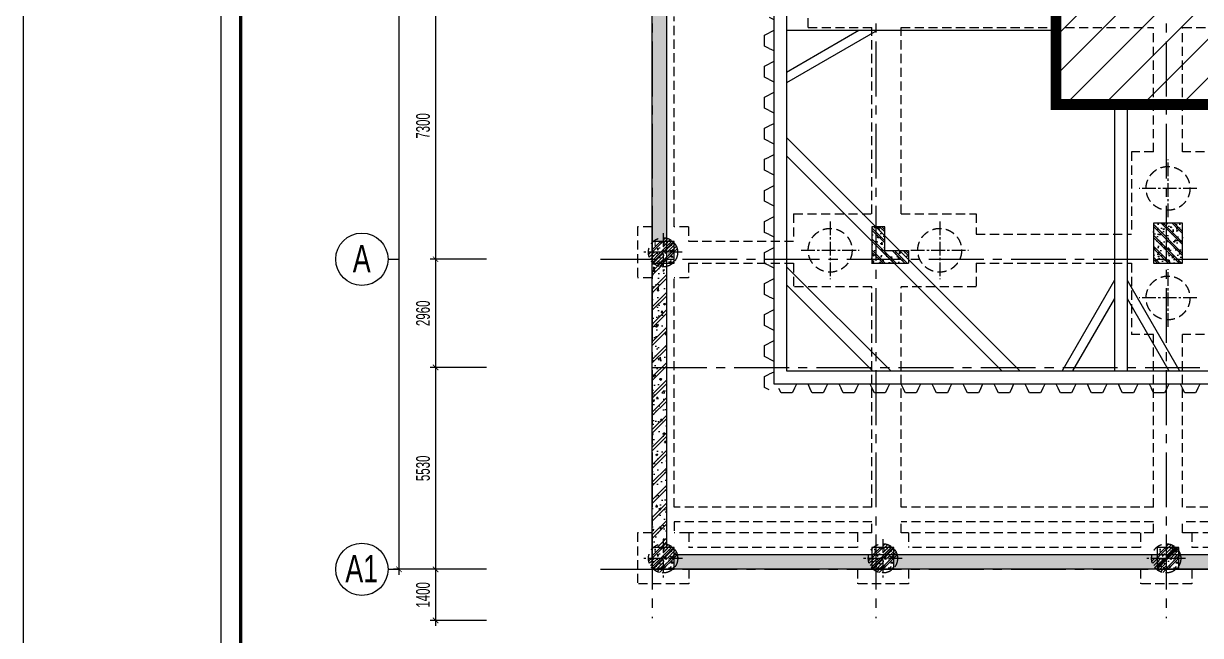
# Model space of a CAD drawing. Extents: x 71 to 3057337, y -14 to 345257.
# Drawn here: x 2905957 to 2938192, y 272605 to 289360 of the extents above; entities that cross this region are included whole.
import ezdxf

# ---------------------------------------------------------------- set-up
doc = ezdxf.new("R2010")
doc.units = 0
doc.header["$LTSCALE"] = 1000
doc.header["$MEASUREMENT"] = 0
doc.header["$PDMODE"] = 3
doc.linetypes.add('CENTER2', pattern=[1.125, 0.75, -0.125, 0.125, -0.125])
doc.linetypes.add('HIDDEN', pattern=[0.375, 0.25, -0.125])
doc.layers.get('0').update_dxf_attribs({"linetype": 'CONTINUOUS'})
doc.layers.get('Defpoints').update_dxf_attribs({"linetype": 'CONTINUOUS'})
for name, color, linetype in [('03BORDER', 3, 'CONTINUOUS'), ('12CHI', 1, 'CONTINUOUS'), ('CDC-KHUNGTEN', 7, 'CONTINUOUS'), ('CDC.01.AXIS', 160, 'CENTER2'), ('CDC.02.DIM', 1, 'CONTINUOUS'), ('CDC.04.HIDDEN', 8, 'HIDDEN'), ('CDC.05.STEEL', 4, 'CONTINUOUS'), ('CDC.06.TEXT', 2, 'CONTINUOUS'), ('CDC.09.COLUMN', 4, 'CONTINUOUS'), ('CDC.10.HATCH', 9, 'CONTINUOUS'), ('CDC.14.STEELNUM', 2, 'CONTINUOUS'), ('CDC.16.BIGTEXT', 6, 'CONTINUOUS')]:
    doc.layers.add(name, color=color, linetype=linetype)
doc.styles.add('ARIAL', font='arial.ttf', dxfattribs={"width": 0.6})
doc.dimstyles.new('D150', dxfattribs={"dimscale": 150, "dimtxt": 2.5, "dimasz": 1, "dimexe": 1, "dimexo": 0, "dimgap": 1, "dimtad": 1, "dimdec": 0, "dimdsep": 46, "dimtxsty": 'ARIAL', "dimblk": 'ARCHTICK', "dimcen": 1, "dimdle": 1, "dimclrd": 1, "dimclre": 1, "dimclrt": 2, "dimadec": 0, "dimazin": 0, "dimtfac": 0.00072, "dimtdec": 0, "dimtix": 1, "dimtmove": 2, "dimatfit": 3, "dimldrblk": 'ARCHTICK', "dimfxl": 1, "dimtolj": 1, "dimlwd": -1, "dimlwe": -1, "dimarcsym": 0})

# ---------------------------------------------------------------- blocks, each defined once
blk = doc.blocks.new('_ARCHTICK')
at = {"color": 0, "linetype": 'ByBlock', "const_width": 0.15}
blk.add_lwpolyline([(-0.5, -0.5), (0.5, 0.5)], dxfattribs=at)
blk = doc.blocks.new('*D287')
at = {"layer": 'CDC.02.DIM', "color": 1, "transparency": 16777216}
for p, q in [((2918635, 290206), (2917092, 290206)), ((2917242, 290356), (2917242, 282756)), ((2918635, 282906), (2917092, 282906))]:
    blk.add_line(p, q, dxfattribs=at)
at = {"layer": 'Defpoints', "color": 0, "transparency": 16777216}
for p in [(2918635, 290206), (2917242, 282906), (2918635, 282906)]:
    blk.add_point(p, dxfattribs=at)
at = {"layer": 'CDC.02.DIM', "color": 1, "transparency": 16777216, "xscale": 150, "yscale": 150, "zscale": 150}
for p, rotation in [((2917242, 290206), 90), ((2917242, 282906), 270)]:
    blk.add_blockref('_ARCHTICK', p, dxfattribs=dict(at, rotation=rotation))
at = {"layer": 'CDC.02.DIM', "color": 2, "transparency": 16777216, "insert": (2916900, 286556), "char_height": 375, "attachment_point": 5, "rotation": 90, "style": 'ARIAL'}
blk.add_mtext('\\A1;7300', dxfattribs=at)
blk = doc.blocks.new('*D288')
at = {"layer": 'CDC.02.DIM', "color": 1, "transparency": 16777216}
for p, q in [((2916242, 274266), (2916242, 329857)), ((2918635, 329707), (2916092, 329707)), ((2918635, 274416), (2916092, 274416))]:
    blk.add_line(p, q, dxfattribs=at)
at = {"layer": 'Defpoints', "color": 0, "transparency": 16777216}
for p in [(2916242, 329707), (2918635, 329707), (2918635, 274416)]:
    blk.add_point(p, dxfattribs=at)
at = {"layer": 'CDC.02.DIM', "color": 1, "transparency": 16777216, "xscale": 150, "yscale": 150, "zscale": 150}
for p, rotation in [((2916242, 329707), 90), ((2916242, 274416), 270)]:
    blk.add_blockref('_ARCHTICK', p, dxfattribs=dict(at, rotation=rotation))
at = {"layer": 'CDC.02.DIM', "color": 2, "transparency": 16777216, "insert": (2915900, 302061), "char_height": 375, "attachment_point": 5, "rotation": 90, "style": 'ARIAL'}
blk.add_mtext('\\A1;55290', dxfattribs=at)
blk = doc.blocks.new('*D322')
at = {"layer": 'CDC.02.DIM', "color": 1, "transparency": 16777216}
for p, q in [((2917242, 283056), (2917242, 279796)), ((2918635, 282906), (2917092, 282906)), ((2918635, 279946), (2917092, 279946))]:
    blk.add_line(p, q, dxfattribs=at)
at = {"layer": 'Defpoints', "color": 0, "transparency": 16777216}
for p in [(2918635, 282906), (2917242, 279946), (2918635, 279946)]:
    blk.add_point(p, dxfattribs=at)
at = {"layer": 'CDC.02.DIM', "color": 1, "transparency": 16777216, "xscale": 150, "yscale": 150, "zscale": 150}
for p, rotation in [((2917242, 282906), 90), ((2917242, 279946), 270)]:
    blk.add_blockref('_ARCHTICK', p, dxfattribs=dict(at, rotation=rotation))
at = {"layer": 'CDC.02.DIM', "color": 2, "transparency": 16777216, "insert": (2916900, 281426), "char_height": 375, "attachment_point": 5, "rotation": 90, "style": 'ARIAL'}
blk.add_mtext('\\A1;2960', dxfattribs=at)
blk = doc.blocks.new('*D323')
at = {"layer": 'CDC.02.DIM', "color": 1, "transparency": 16777216}
for p, q in [((2918635, 279946), (2917092, 279946)), ((2917242, 280096), (2917242, 274266)), ((2918635, 274416), (2917092, 274416))]:
    blk.add_line(p, q, dxfattribs=at)
at = {"layer": 'Defpoints', "color": 0, "transparency": 16777216}
for p in [(2918635, 279946), (2917242, 274416), (2918635, 274416)]:
    blk.add_point(p, dxfattribs=at)
at = {"layer": 'CDC.02.DIM', "color": 1, "transparency": 16777216, "xscale": 150, "yscale": 150, "zscale": 150}
for p, rotation in [((2917242, 279946), 90), ((2917242, 274416), 270)]:
    blk.add_blockref('_ARCHTICK', p, dxfattribs=dict(at, rotation=rotation))
at = {"layer": 'CDC.02.DIM', "color": 2, "transparency": 16777216, "insert": (2916900, 277181), "char_height": 375, "attachment_point": 5, "rotation": 90, "style": 'ARIAL'}
blk.add_mtext('\\A1;5530', dxfattribs=at)
blk = doc.blocks.new('7.95M')
at = {"layer": 'CDC.10.HATCH'}
h = blk.add_hatch(dxfattribs=at)
h.set_pattern_fill('CHAU-01', color=256, scale=80, style=0, pattern_type=2)
h.set_pattern_definition([(50, (-322187.27, -95344.57), (573.80815, -50.20171), [60, -660]), (355, (-322187.3, -95344.6), (-111.00107, 601.7537), [48, -528]), (100.4514, (-322139.46, -95348.76), (462.8075, 551.55163), [50.99215, -560.91369]), (46.1842, (-322187.3, -95184.6), (853.79284, -132.4152), [90, -990]), (96.6356, (-322116.1, -95195.6), (747.73016, 779.2943), [76.48823, -841.3704]), (351.1842, (-322187.3, -95184.6), (747.72956, 779.2949), [72, -792]), (21, (-322107.27, -95224.57), (477.52564, -322.09511), [60, -660]), (326, (-322107.3, -95224.6), (194.65227, 580.12004), [48, -528]), (71.4514, (-322067.5, -95251.4), (672.1781, 258.0244), [50.99215, -560.91369]), (37.5, (-322187.27, -95344.57), (9.727884, 266.315083), [0, -521.6, 0, -536, 0, -530]), (7.5, (-322187.27, -95344.57), (210.45563, 315.52937), [0, -305.6, 0, -509.6, 0, -202]), (327.5, (-322365.67, -95344.57), (427.05795, -18.043897), [0, -200, 0, -624, 0, -828]), (317.5, (-322445.67, -95344.57), (466.548935, 80.083986), [0, -260, 0, -414.4, 0, -588]), (45, (-322187.27, -95344.57), (-240.416306, 240.416306), []), (45, (-322187.27, -95246.57), (-240.416306, 240.416306), [])])
h.paths.add_polyline_path([(1412762, -68421), (1412362, -68421), (1412362, -72738), (1412762, -72738)])
h.paths.add_polyline_path([(1412762, -73338), (1412362, -73338), (1412362, -79897), (1412762, -79897)])
h.paths.add_polyline_path([(1412762, -80497), (1412362, -80497), (1412362, -87148), (1412762, -87148)])
h.paths.add_polyline_path([(1412762, -87748), (1412362, -87748), (1412362, -95748), (1412762, -95748)])
h.paths.add_polyline_path([(1412762, -96348), (1412362, -96348), (1412362, -103213), (1412762, -103213)])
h.paths.add_polyline_path([(1412762, -103813), (1412362, -103813), (1412362, -110158), (1412762, -110158)])
h = blk.add_hatch(dxfattribs=at)
h.set_pattern_fill('CHAU-01', color=256, scale=50, style=0, pattern_type=2)
h.set_pattern_definition([(310, (-322187.27, -183495.4), (358.63009, 31.376067), [37.5, -412.5]), (5, (-322187.27, -183495.4), (-69.37567, -376.09607), [30, -330]), (259.5486, (-322157.4, -183492.77), (289.25469, -344.71977), [31.870095, -350.571056]), (313.8158, (-322187.27, -183595.4), (533.62052, 82.75951), [56.25, -618.75]), (263.3644, (-322142.8, -183588.5), (467.33135, -487.05894), [47.80514, -525.8565]), (8.8158, (-322187.3, -183595.4), (467.33097, -487.0593), [45, -495]), (339, (-322137.27, -183570.4), (298.453526, 201.309445), [37.5, -412.5]), (34, (-322137.27, -183570.4), (121.657666, -362.57502), [30, -330]), (288.5486, (-322112.4, -183553.6), (420.111314, -161.26525), [31.870095, -350.571056]), (322.5, (-322187.27, -183495.39), (6.079928, -166.446927), [0, -326, 0, -335, 0, -331.25]), (352.5, (-322187.27, -183495.39), (131.534769, -197.205856), [0, -191, 0, -318.5, 0, -126.25]), (32.5, (-322298.77, -183495.39), (266.911218, 11.277436), [0, -125, 0, -390, 0, -517.5]), (42.5, (-322348.77, -183495.39), (291.593085, -50.05249), [0, -162.5, 0, -259, 0, -367.5]), (315, (-322187.27, -183495.39), (-150.26019, -150.26019), []), (315, (-322187.27, -183556.64), (-150.26019, -150.26019), [])])
h.paths.add_polyline_path([(1418492, -110648), (1418382, -110648), (1418382, -109757), (1418492, -109757)])
h.paths.add_polyline_path([(1419382, -110648), (1418492, -110648), (1418492, -109757), (1418732, -109757), (1418732, -110407), (1419382, -110407)])
h.paths.add_polyline_path([(1419382, -110757), (1418492, -110757), (1418492, -110648), (1419382, -110648)])
h.paths.add_polyline_path([(1418492, -110757), (1418382, -110757), (1418382, -110648), (1418492, -110648)])
h = blk.add_hatch(dxfattribs=at)
h.set_pattern_fill('CHAU-01', color=256, scale=50, style=0, pattern_type=2)
h.set_pattern_definition([(310, (-322487.27, -183495.4), (358.63009, 31.376067), [37.5, -412.5]), (5, (-322487.27, -183495.4), (-69.37567, -376.09607), [30, -330]), (259.5486, (-322457.4, -183492.77), (289.25469, -344.71977), [31.870095, -350.571056]), (313.8158, (-322487.27, -183595.4), (533.62052, 82.75951), [56.25, -618.75]), (263.3644, (-322442.8, -183588.5), (467.33135, -487.05894), [47.80514, -525.8565]), (8.8158, (-322487.3, -183595.4), (467.33097, -487.0593), [45, -495]), (339, (-322437.27, -183570.4), (298.453526, 201.309445), [37.5, -412.5]), (34, (-322437.27, -183570.4), (121.657666, -362.57502), [30, -330]), (288.5486, (-322412.4, -183553.6), (420.111314, -161.26525), [31.870095, -350.571056]), (322.5, (-322487.27, -183495.39), (6.079928, -166.446927), [0, -326, 0, -335, 0, -331.25]), (352.5, (-322487.27, -183495.39), (131.534769, -197.205856), [0, -191, 0, -318.5, 0, -126.25]), (32.5, (-322598.77, -183495.39), (266.911218, 11.277436), [0, -125, 0, -390, 0, -517.5]), (42.5, (-322648.77, -183495.39), (291.593085, -50.05249), [0, -162.5, 0, -259, 0, -367.5]), (315, (-322487.27, -183495.39), (-150.26019, -150.26019), []), (315, (-322487.27, -183556.64), (-150.26019, -150.26019), [])])
h.paths.add_polyline_path([(1426442, -110757), (1426092, -110757), (1426092, -110648), (1426442, -110648)])
h.paths.add_polyline_path([(1426442, -110648), (1426092, -110648), (1426092, -109657), (1426442, -109657)])
h.paths.add_polyline_path([(1426892, -110648), (1426442, -110648), (1426442, -109657), (1426892, -109657)])
h.paths.add_polyline_path([(1426892, -110757), (1426442, -110757), (1426442, -110648), (1426892, -110648)])
h = blk.add_hatch(dxfattribs=at)
h.set_pattern_fill('ANSI31', color=256, scale=500, style=0)
h.set_pattern_definition([(45, (-364002.765, -29073.394), (-44.1941738, 44.1941738), [])])
h.paths.add_polyline_path([(1412661, -110058), (1412661, -110458), (1413061, -110458, 0.414214)])
h.paths.add_polyline_path([(1412661, -110458), (1412261, -110458, 0.414214), (1412661, -110858)])
h = blk.add_hatch(dxfattribs=at)
h.set_pattern_fill('CHAU-01', color=256, scale=50, angle=270, style=0, pattern_type=2)
h.set_pattern_definition([(220, (3161717.54, -417479.05), (31.376067, -358.63009), [37.5, -412.5]), (275, (3161717.54, -417479.05), (-376.09607, 69.37567), [30, -330]), (169.5486, (3161720.15, -417508.93), (-344.71977, -289.25469), [31.870095, -350.571056]), (223.8158, (3161617.54, -417479.05), (82.75951, -533.62052), [56.25, -618.75]), (173.3644, (3161624.44, -417523.5), (-487.05894, -467.33135), [47.80514, -525.8565]), (278.8158, (3161617.54, -417479.05), (-487.0593, -467.33097), [45, -495]), (249, (3161642.54, -417529.05), (201.309445, -298.453526), [37.5, -412.5]), (304, (3161642.54, -417529.05), (-362.57502, -121.657666), [30, -330]), (198.5486, (3161659.3, -417553.9), (-161.26525, -420.111314), [31.870095, -350.571056]), (232.5, (3161717.54, -417479.05), (-166.446927, -6.079928), [0, -326, 0, -335, 0, -331.25]), (262.5, (3161717.54, -417479.05), (-197.205856, -131.534769), [0, -191, 0, -318.5, 0, -126.25]), (302.5, (3161717.54, -417367.55), (11.277436, -266.911218), [0, -125, 0, -390, 0, -517.5]), (312.5, (3161717.54, -417317.55), (-50.05249, -291.593085), [0, -162.5, 0, -259, 0, -367.5]), (225, (3161717.54, -417479.05), (-150.26019, 150.26019), []), (225, (3161656.29, -417479.05), (-150.26019, 150.26019), [])])
h.paths.add_polyline_path([(1412361, -110758), (1412961, -110758), (1412961, -110158), (1412361, -110158)])
h = blk.add_hatch(dxfattribs=at)
h.set_pattern_fill('CHAU-01', color=256, scale=80, style=0, pattern_type=2)
h.set_pattern_definition([(50, (-322187.27, 0), (573.80815, -50.20171), [60, -660]), (355, (-322187.3, 0), (-111.00107, 601.7537), [48, -528]), (100.4514, (-322139.46, -4.2), (462.8075, 551.55163), [50.99215, -560.91369]), (46.1842, (-322187.3, 160), (853.79284, -132.4152), [90, -990]), (96.6356, (-322116.1, 149), (747.73016, 779.2943), [76.48823, -841.3704]), (351.1842, (-322187.3, 160), (747.72956, 779.2949), [72, -792]), (21, (-322107.27, 120), (477.52564, -322.09511), [60, -660]), (326, (-322107.3, 120), (194.65227, 580.12004), [48, -528]), (71.4514, (-322067.5, 93.16), (672.1781, 258.0244), [50.99215, -560.91369]), (37.5, (-322187.27, 0), (9.727884, 266.315083), [0, -521.6, 0, -536, 0, -530]), (7.5, (-322187.27, 0), (210.45563, 315.52937), [0, -305.6, 0, -509.6, 0, -202]), (327.5, (-322365.67, 0), (427.05795, -18.043897), [0, -200, 0, -624, 0, -828]), (317.5, (-322445.67, 0), (466.548935, 80.083986), [0, -260, 0, -414.4, 0, -588]), (45, (-322187.27, 0), (-240.416306, 240.416306), []), (45, (-322187.27, 98), (-240.416306, 240.416306), [])])
h.paths.add_polyline_path([(1412762, -110758), (1412362, -110758), (1412362, -116098), (1412762, -116098)])
h.paths.add_polyline_path([(1412762, -116098), (1412362, -116098), (1412362, -118537), (1412762, -118537)])
h = blk.add_hatch(dxfattribs=at)
h.set_pattern_fill('ANSI31', color=256, scale=500, style=0)
h.set_pattern_definition([(45, (-364001.175, -37452.72), (-44.1941738, 44.1941738), [])])
h.paths.add_polyline_path([(1412663, -118437), (1412663, -118837), (1413063, -118837, 0.414214)])
h.paths.add_polyline_path([(1412663, -118837), (1412263, -118837, 0.414214), (1412663, -119237)])
h = blk.add_hatch(dxfattribs=at)
h.set_pattern_fill('CHAU-01', color=256, scale=50, angle=270, style=0, pattern_type=2)
h.set_pattern_definition([(220, (3161718.47, -425858.37), (31.376067, -358.63009), [37.5, -412.5]), (275, (3161718.47, -425858.37), (-376.09607, 69.37567), [30, -330]), (169.5486, (3161721.08, -425888.26), (-344.71977, -289.25469), [31.870095, -350.571056]), (223.8158, (3161618.47, -425858.37), (82.75951, -533.62052), [56.25, -618.75]), (173.3644, (3161625.36, -425902.84), (-487.05894, -467.33135), [47.80514, -525.8565]), (278.8158, (3161618.47, -425858.37), (-487.0593, -467.33097), [45, -495]), (249, (3161643.47, -425908.37), (201.309445, -298.453526), [37.5, -412.5]), (304, (3161643.47, -425908.37), (-362.57502, -121.657666), [30, -330]), (198.5486, (3161660.24, -425933.24), (-161.26525, -420.111314), [31.870095, -350.571056]), (232.5, (3161718.47, -425858.37), (-166.446927, -6.079928), [0, -326, 0, -335, 0, -331.25]), (262.5, (3161718.47, -425858.37), (-197.205856, -131.534769), [0, -191, 0, -318.5, 0, -126.25]), (302.5, (3161718.47, -425746.87), (11.277436, -266.911218), [0, -125, 0, -390, 0, -517.5]), (312.5, (3161718.47, -425696.87), (-50.05249, -291.593085), [0, -162.5, 0, -259, 0, -367.5]), (225, (3161718.47, -425858.37), (-150.26019, 150.26019), []), (225, (3161657.22, -425858.37), (-150.26019, 150.26019), [])])
h.paths.add_polyline_path([(1412362, -119137), (1412962, -119137), (1412962, -118537), (1412362, -118537)])
h = blk.add_hatch(dxfattribs=at)
h.set_pattern_fill('ANSI31', color=256, scale=500, style=0)
h.set_pattern_definition([(45, (-357981.15, -37453.253), (-44.1941738, 44.1941738), [])])
h.paths.add_polyline_path([(1418683, -118438), (1418683, -118838), (1419083, -118838, 0.414214)])
h.paths.add_polyline_path([(1418683, -118838), (1418283, -118838, 0.414214), (1418683, -119238)])
h = blk.add_hatch(dxfattribs=at)
h.set_pattern_fill('CHAU-01', color=256, scale=50, angle=270, style=0, pattern_type=2)
h.set_pattern_definition([(220, (3167738.82, -425858.4), (31.376067, -358.63009), [37.5, -412.5]), (275, (3167738.82, -425858.4), (-376.09607, 69.37567), [30, -330]), (169.5486, (3167741.44, -425888.28), (-344.71977, -289.25469), [31.870095, -350.571056]), (223.8158, (3167638.8, -425858.4), (82.75951, -533.62052), [56.25, -618.75]), (173.3644, (3167645.7, -425902.86), (-487.05894, -467.33135), [47.80514, -525.8565]), (278.8158, (3167638.8, -425858.4), (-487.0593, -467.33097), [45, -495]), (249, (3167663.82, -425908.4), (201.309445, -298.453526), [37.5, -412.5]), (304, (3167663.82, -425908.4), (-362.57502, -121.657666), [30, -330]), (198.5486, (3167680.6, -425933.27), (-161.26525, -420.111314), [31.870095, -350.571056]), (232.5, (3167738.82, -425858.4), (-166.446927, -6.079928), [0, -326, 0, -335, 0, -331.25]), (262.5, (3167738.82, -425858.4), (-197.205856, -131.534769), [0, -191, 0, -318.5, 0, -126.25]), (302.5, (3167738.82, -425746.9), (11.277436, -266.911218), [0, -125, 0, -390, 0, -517.5]), (312.5, (3167738.82, -425696.9), (-50.05249, -291.593085), [0, -162.5, 0, -259, 0, -367.5]), (225, (3167738.82, -425858.4), (-150.26019, 150.26019), []), (225, (3167677.57, -425858.4), (-150.26019, 150.26019), [])])
h.paths.add_polyline_path([(1418382, -119137), (1418982, -119137), (1418982, -118537), (1418382, -118537)])
h = blk.add_hatch(dxfattribs=at)
h.set_pattern_fill('ANSI31', color=256, scale=500, style=0)
h.set_pattern_definition([(45, (-350214.184, -37453.253), (-44.1941738, 44.1941738), [])])
h.paths.add_polyline_path([(1426449, -118438), (1426449, -118838), (1426849, -118838, 0.414214)])
h.paths.add_polyline_path([(1426449, -118838), (1426049, -118838, 0.414214), (1426449, -119238)])
h = blk.add_hatch(dxfattribs=at)
h.set_pattern_fill('CHAU-01', color=256, scale=50, angle=270, style=0, pattern_type=2)
h.set_pattern_definition([(220, (3175548.77, -425858.46), (31.376067, -358.63009), [37.5, -412.5]), (275, (3175548.77, -425858.46), (-376.09607, 69.37567), [30, -330]), (169.5486, (3175551.38, -425888.35), (-344.71977, -289.25469), [31.870095, -350.571056]), (223.8158, (3175448.77, -425858.46), (82.75951, -533.62052), [56.25, -618.75]), (173.3644, (3175455.66, -425902.93), (-487.05894, -467.33135), [47.80514, -525.8565]), (278.8158, (3175448.77, -425858.46), (-487.0593, -467.33097), [45, -495]), (249, (3175473.77, -425908.46), (201.309445, -298.453526), [37.5, -412.5]), (304, (3175473.77, -425908.46), (-362.57502, -121.657666), [30, -330]), (198.5486, (3175490.54, -425933.33), (-161.26525, -420.111314), [31.870095, -350.571056]), (232.5, (3175548.77, -425858.46), (-166.446927, -6.079928), [0, -326, 0, -335, 0, -331.25]), (262.5, (3175548.77, -425858.46), (-197.205856, -131.534769), [0, -191, 0, -318.5, 0, -126.25]), (302.5, (3175548.77, -425746.96), (11.277436, -266.911218), [0, -125, 0, -390, 0, -517.5]), (312.5, (3175548.77, -425696.96), (-50.05249, -291.593085), [0, -162.5, 0, -259, 0, -367.5]), (225, (3175548.77, -425858.46), (-150.26019, 150.26019), []), (225, (3175487.52, -425858.46), (-150.26019, 150.26019), [])])
h.paths.add_polyline_path([(1426192, -119137), (1426792, -119137), (1426792, -118537), (1426192, -118537)])
h = blk.add_hatch(dxfattribs=at)
h.set_pattern_fill('CHAU-01', color=256, scale=80, style=0, pattern_type=2)
h.set_pattern_definition([(50, (-322187.27, -2490), (573.80815, -50.20171), [60, -660]), (355, (-322187.3, -2490), (-111.00107, 601.7537), [48, -528]), (100.4514, (-322139.46, -2494.2), (462.8075, 551.55163), [50.99215, -560.91369]), (46.1842, (-322187.3, -2330), (853.79284, -132.4152), [90, -990]), (96.6356, (-322116.1, -2341), (747.73016, 779.2943), [76.48823, -841.3704]), (351.1842, (-322187.3, -2330), (747.72956, 779.2949), [72, -792]), (21, (-322107.27, -2370), (477.52564, -322.09511), [60, -660]), (326, (-322107.3, -2370), (194.65227, 580.12004), [48, -528]), (71.4514, (-322067.5, -2396.84), (672.1781, 258.0244), [50.99215, -560.91369]), (37.5, (-322187.27, -2490), (9.727884, 266.315083), [0, -521.6, 0, -536, 0, -530]), (7.5, (-322187.27, -2490), (210.45563, 315.52937), [0, -305.6, 0, -509.6, 0, -202]), (327.5, (-322365.67, -2490), (427.05795, -18.043897), [0, -200, 0, -624, 0, -828]), (317.5, (-322445.67, -2490), (466.548935, 80.083986), [0, -260, 0, -414.4, 0, -588]), (45, (-322187.27, -2490), (-240.416306, 240.416306), []), (45, (-322187.27, -2392), (-240.416306, 240.416306), [])])
h.paths.add_polyline_path([(1418382, -118737), (1412962, -118737), (1412962, -119137), (1418382, -119137)])
h.paths.add_polyline_path([(1426192, -118737), (1418982, -118737), (1418982, -119137), (1426192, -119137)])
h.paths.add_polyline_path([(1434092, -118737), (1426792, -118737), (1426792, -119137), (1434092, -119137)])
h.paths.add_polyline_path([(1442042, -118737), (1434692, -118737), (1434692, -119137), (1442042, -119137)])
h.paths.add_polyline_path([(1449802, -118737), (1442642, -118737), (1442642, -119137), (1449802, -119137)])
h.paths.add_polyline_path([(1457942, -118737), (1450402, -118737), (1450402, -119137), (1457942, -119137)])
h.paths.add_polyline_path([(1468218, -118737), (1458542, -118737), (1458542, -119137), (1468218, -119137)])
h.paths.add_polyline_path([(1476583, -118737), (1469267, -118737), (1469267, -119137), (1476583, -119137)])
h.paths.add_polyline_path([(1484343, -118737), (1477183, -118737), (1477183, -119137), (1484343, -119137)])
h.paths.add_polyline_path([(1492293, -118738), (1484943, -118737), (1484943, -119137), (1492293, -119138)])
h.paths.add_polyline_path([(1500193, -118738), (1492893, -118738), (1492893, -119138), (1500193, -119138)])
h.paths.add_polyline_path([(1508003, -118738), (1500793, -118738), (1500793, -119138), (1508003, -119138)])
h.paths.add_polyline_path([(1515694, -118738), (1508603, -118738), (1508603, -119138), (1515694, -119138)])
at = {"layer": 'CDC.01.AXIS', "ltscale": 2}
for p, q in [((1412362, -61938), (1412362, -120474)), ((1418492, -61938), (1418492, -120474)), ((1426442, -61938), (1426442, -120474)), ((1410944, -110648), (1517957, -110648)), ((1412362, -113608), (1517957, -113608)), ((1410944, -119138), (1517957, -119138))]:
    blk.add_line(p, q, dxfattribs=at)
at = {"layer": 'CDC.01.AXIS', "ltscale": 0.5}
for p, q in [((1426492, -109499), (1426492, -107915)), ((1427284, -108707), (1425700, -108707)), ((1417238, -109610), (1417238, -111194)), ((1420238, -109610), (1420238, -111194)), ((1412661, -109930), (1412661, -110986)), ((1413189, -110458), (1412133, -110458)), ((1416446, -110402), (1418030, -110402)), ((1419446, -110402), (1421030, -110402)), ((1426492, -112499), (1426492, -110915)), ((1427284, -111707), (1425700, -111707)), ((1412663, -118309), (1412663, -119365)), ((1418683, -118310), (1418683, -119366)), ((1426442, -118310), (1426442, -119366)), ((1413191, -118837), (1412135, -118837)), ((1419211, -118838), (1418155, -118838)), ((1426970, -118838), (1425914, -118838))]:
    blk.add_line(p, q, dxfattribs=at)
at = {"layer": 'CDC.04.HIDDEN'}
for p, q in [((1416633, -104298), (1416633, -103598)), ((1412962, -109758), (1412962, -103998)), ((1416633, -104298), (1418382, -104298)), ((1418382, -109402), (1418382, -104298)), ((1419182, -109402), (1419182, -104298)), ((1419182, -104298), (1426092, -104298)), ((1426092, -107707), (1426092, -104298)), ((1426892, -107707), (1426892, -104298)), ((1426892, -104298), (1429242, -104298)), ((1425492, -107707), (1425492, -109957)), ((1426092, -107707), (1425492, -107707)), ((1427492, -107707), (1426892, -107707)), ((1416238, -109402), (1418382, -109402)), ((1416238, -109402), (1416238, -110157)), ((1419182, -109402), (1421238, -109402)), ((1421238, -109402), (1421238, -109957)), ((1412362, -109758), (1411961, -109758)), ((1411961, -109758), (1411961, -111158)), ((1413361, -109758), (1412962, -109758)), ((1413361, -109758), (1413361, -110157)), ((1413361, -110157), (1416238, -110157)), ((1421238, -109957), (1425492, -109957)), ((1413361, -110757), (1413361, -111158)), ((1413361, -110757), (1416238, -110757)), ((1416238, -110757), (1416238, -111402)), ((1421238, -110757), (1425492, -110757)), ((1421238, -110757), (1421238, -111402)), ((1425492, -110757), (1425492, -112707)), ((1412362, -111158), (1411961, -111158)), ((1413361, -111158), (1412962, -111158)), ((1412962, -117438), (1412962, -111158)), ((1418382, -111402), (1416238, -111402)), ((1418382, -117438), (1418382, -111402)), ((1419182, -117438), (1419182, -111402)), ((1421238, -111402), (1419182, -111402)), ((1426092, -112707), (1425492, -112707)), ((1426092, -117438), (1426092, -112707)), ((1426892, -117438), (1426892, -112707)), ((1427492, -112707), (1426892, -112707)), ((1418382, -117438), (1412962, -117438)), ((1426092, -117438), (1419182, -117438)), ((1433992, -117438), (1426892, -117438)), ((1418382, -117838), (1412962, -117838)), ((1412962, -117838), (1412962, -118137)), ((1418382, -118138), (1418382, -117838)), ((1419182, -118138), (1419182, -117838)), ((1426092, -117838), (1419182, -117838)), ((1426092, -118138), (1426092, -117838)), ((1426892, -118138), (1426892, -117838)), ((1433992, -117838), (1426892, -117838)), ((1412364, -118137), (1411963, -118137)), ((1411963, -118137), (1411963, -119537)), ((1413363, -118137), (1412962, -118137)), ((1418382, -118138), (1413361, -118138)), ((1413363, -118137), (1413363, -118537)), ((1418382, -118138), (1417983, -118138)), ((1417983, -118138), (1417983, -118537)), ((1419383, -118138), (1419182, -118138)), ((1426092, -118138), (1419182, -118138)), ((1419383, -118138), (1419383, -118537)), ((1426092, -118138), (1425742, -118138)), ((1425742, -118138), (1425742, -118537)), ((1427142, -118138), (1426892, -118138)), ((1433692, -118138), (1426892, -118138)), ((1427142, -118138), (1427142, -118537)), ((1417981, -118537), (1413361, -118537)), ((1425742, -118537), (1419381, -118537)), ((1433692, -118537), (1427141, -118537)), ((1413363, -119137), (1413363, -119537)), ((1417983, -119137), (1417983, -119538)), ((1419383, -119137), (1419383, -119538)), ((1425742, -119137), (1425742, -119538)), ((1427142, -119137), (1427142, -119538)), ((1413363, -119537), (1411963, -119537)), ((1419383, -119538), (1417983, -119538)), ((1427142, -119538), (1425742, -119538))]:
    blk.add_line(p, q, dxfattribs=at)
for centre, radius in [((1426492, -108707), 600), ((1417238, -110402), 600), ((1420238, -110402), 600), ((1412661, -110458), 400), ((1426492, -111707), 600), ((1412663, -118837), 400), ((1418683, -118838), 400), ((1426442, -118838), 400)]:
    blk.add_circle(centre, radius, dxfattribs=at)
at = {"layer": 'CDC.09.COLUMN'}
for p, q in [((1412362, -119137), (1412362, -67821)), ((1412762, -118537), (1412762, -67979)), ((1515694, -118738), (1412962, -118737)), ((1516294, -119138), (1412362, -119137))]:
    blk.add_line(p, q, dxfattribs=at)
at = {"layer": 'CDC.09.COLUMN', "ltscale": 2000}
for p, q in [((1418732, -109757), (1418382, -109757)), ((1418382, -109757), (1418382, -110757)), ((1418732, -110407), (1418732, -109757)), ((1418732, -110407), (1419382, -110407)), ((1419382, -110407), (1419382, -110757)), ((1418382, -110757), (1419382, -110757))]:
    blk.add_line(p, q, dxfattribs=at)
for points in [[(1426892, -110757), (1426892, -109657), (1426092, -109657), (1426092, -110757)], [(1412361, -110158), (1412361, -110758), (1412961, -110758), (1412961, -110158)], [(1412362, -118537), (1412362, -119137), (1412962, -119137), (1412962, -118537)], [(1418382, -118537), (1418382, -119137), (1418982, -119137), (1418982, -118537)], [(1426192, -118537), (1426192, -119137), (1426792, -119137), (1426792, -118537)]]:
    blk.add_lwpolyline(points, close=True, dxfattribs=at)
blk = doc.blocks.new('*D338')
at = {"layer": 'CDC.02.DIM', "color": 1, "transparency": 16777216}
for p, q in [((2918635, 274416), (2917092, 274416)), ((2917242, 274566), (2917242, 272866)), ((2918635, 273016), (2917092, 273016))]:
    blk.add_line(p, q, dxfattribs=at)
at = {"layer": 'Defpoints', "color": 0, "transparency": 16777216}
for p in [(2918635, 274416), (2917242, 273016), (2918635, 273016)]:
    blk.add_point(p, dxfattribs=at)
at = {"layer": 'CDC.02.DIM', "color": 1, "transparency": 16777216, "xscale": 150, "yscale": 150, "zscale": 150}
for p, rotation in [((2917242, 274416), 90), ((2917242, 273016), 270)]:
    blk.add_blockref('_ARCHTICK', p, dxfattribs=dict(at, rotation=rotation))
at = {"layer": 'CDC.02.DIM', "color": 2, "transparency": 16777216, "insert": (2916900, 273716), "char_height": 375, "attachment_point": 5, "rotation": 90, "style": 'ARIAL'}
blk.add_mtext('\\A1;1400', dxfattribs=at)
blk = doc.blocks.new('KHUNG TEN')
at = {"layer": 'CDC-KHUNGTEN', "color": 8}
blk.add_lwpolyline([(75096, 1100), (83000, 1100), (83000, 58300), (3000, 58300), (3000, 1100), (75096, 1100)], dxfattribs=at)
at = {"layer": 'CDC-KHUNGTEN', "color": 255, "lineweight": 60}
blk.add_lwpolyline([(74900, 1400), (74900, 58000), (3300, 58000), (3300, 1400), (74900, 1400)], close=True, dxfattribs=at)
at = {"layer": 'Defpoints', "color": 1, "ltscale": 0.2}
blk.add_lwpolyline([(0, 0), (0, 59400), (84100, 59400), (84100, 0), (0, 0)], close=True, dxfattribs=at)

msp = doc.modelspace()

# ---------------------------------------------------------------- hatches: boundary and pattern name
at = {"layer": 'CDC.10.HATCH'}
h = msp.add_hatch(dxfattribs=at)
h.set_pattern_fill('ANSI31', color=256, scale=6000, style=0)
h.set_pattern_definition([(45, (6046.44, 116416.5), (-530.33009, 530.33009), [])])
h.paths.add_polyline_path([(3014304.1, 316190.9), (2934235.7, 316190.9), (2934235.7, 287145.7), (3014304.1, 287145.7)])
h.paths.add_polyline_path([(2958056.3, 300307.1), (2989134.8, 300307.1), (2989134.8, 303623.8), (2958056.3, 303623.8)], flags=24)

# ---------------------------------------------------------------- linework, layer by layer
at = {"layer": '12CHI'}
for p, q in [((2915940, 282906.3), (2916241.9, 282906.3)), ((2915940, 274416.3), (2916241.9, 274416.3))]:
    msp.add_line(p, q, dxfattribs=at)
for centre in [(2915224.2, 282906.3), (2915224.2, 274416.3)]:
    msp.add_circle(centre, 715.9, dxfattribs=at)
at = {"layer": 'CDC.05.STEEL', "linetype": 'Continuous'}
for p, q in [((2926504.2, 324116), (2926504.2, 279496.5)), ((2926854.2, 323766), (2926854.2, 279846.5)), ((2926854.2, 286235.6), (2933243.3, 279846.5)), ((2926854.2, 285740.7), (2932748.3, 279846.5)), ((2926854.2, 282700.1), (2929707.8, 279846.5)), ((2926854.2, 282205.1), (2929212.8, 279846.5)), ((2926854.2, 279846.5), (3021754.4, 279846.5)), ((2926504.2, 279496.5), (3022104.4, 279496.5))]:
    msp.add_line(p, q, dxfattribs=at)
at = {"layer": 'CDC.05.STEEL', "color": 4}
for p, q in [((2934235.7, 289166.9), (2926854.2, 289166.9)), ((2928837, 289166.9), (2926854.2, 288022.8)), ((2929337.3, 289166.9), (2926854.2, 287734.2)), ((2935833.2, 287145.7), (2935833.2, 279846.5)), ((2936183.2, 287145.7), (2936183.2, 279846.5)), ((2935833.2, 282329.6), (2934400.4, 279846.5)), ((2936183.2, 282329.6), (2937616, 279846.5)), ((2935833.2, 281829.4), (2934689.1, 279846.5)), ((2936183.2, 281829.4), (2937327.4, 279846.5))]:
    msp.add_line(p, q, dxfattribs=at)
at = {"layer": 'CDC.05.STEEL', "color": 4, "ltscale": 1000}
for points in [[(2926379.2, 289530.6), (2926504.2, 289468.1), (2926504.2, 289468.1), (2926504.2, 289168.1), (2926504.2, 289168.1), (2926379.2, 289105.6)], [(2926379.2, 288680.6), (2926254.2, 288743.1), (2926254.2, 288743.1), (2926254.2, 289043.1), (2926254.2, 289043.1), (2926379.2, 289105.6)], [(2926379.2, 288680.6), (2926504.2, 288618.1), (2926504.2, 288618.1), (2926504.2, 288318.1), (2926504.2, 288318.1), (2926379.2, 288255.6)], [(2926379.2, 288680.6), (2926504.2, 288618.1), (2926504.2, 288618.1), (2926504.2, 288318.1), (2926504.2, 288318.1), (2926379.2, 288255.6)], [(2926379.2, 287830.6), (2926254.2, 287893.1), (2926254.2, 287893.1), (2926254.2, 288193.1), (2926254.2, 288193.1), (2926379.2, 288255.6)], [(2926379.2, 287830.6), (2926254.2, 287893.1), (2926254.2, 287893.1), (2926254.2, 288193.1), (2926254.2, 288193.1), (2926379.2, 288255.6)], [(2926504.2, 288499.3), (2926504.2, 288318.1), (2926504.2, 288318.1), (2926379.2, 288255.6)], [(2926379.2, 287830.6), (2926504.2, 287768.1), (2926504.2, 287768.1), (2926504.2, 287468.1), (2926504.2, 287468.1), (2926379.2, 287405.6)], [(2926379.2, 286980.6), (2926254.2, 287043.1), (2926254.2, 287043.1), (2926254.2, 287343.1), (2926254.2, 287343.1), (2926379.2, 287405.6)], [(2926379.2, 286980.6), (2926504.2, 286918.1), (2926504.2, 286918.1), (2926504.2, 286618.1), (2926504.2, 286618.1), (2926379.2, 286555.6)], [(2926379.2, 286130.6), (2926254.2, 286193.1), (2926254.2, 286193.1), (2926254.2, 286493.1), (2926254.2, 286493.1), (2926379.2, 286555.6)], [(2926379.2, 286130.6), (2926504.2, 286068.1), (2926504.2, 286068.1), (2926504.2, 285768.1), (2926504.2, 285768.1), (2926379.2, 285705.6)], [(2926379.2, 285280.6), (2926254.2, 285343.1), (2926254.2, 285343.1), (2926254.2, 285643.1), (2926254.2, 285643.1), (2926379.2, 285705.6)], [(2926379.2, 285280.6), (2926504.2, 285218.1), (2926504.2, 285218.1), (2926504.2, 284918.1), (2926504.2, 284918.1), (2926379.2, 284855.6)], [(2926379.2, 284430.6), (2926254.2, 284493.1), (2926254.2, 284493.1), (2926254.2, 284793.1), (2926254.2, 284793.1), (2926379.2, 284855.6)], [(2926379.2, 284430.6), (2926504.2, 284368.1), (2926504.2, 284368.1), (2926504.2, 284068.1), (2926504.2, 284068.1), (2926379.2, 284005.6)], [(2926379.2, 283580.6), (2926254.2, 283643.1), (2926254.2, 283643.1), (2926254.2, 283943.1), (2926254.2, 283943.1), (2926379.2, 284005.6)], [(2926379.2, 283580.6), (2926254.2, 283643.1), (2926254.2, 283643.1), (2926254.2, 283943.1), (2926254.2, 283943.1), (2926379.2, 284005.6)], [(2926379.2, 283580.6), (2926504.2, 283518.1), (2926504.2, 283518.1), (2926504.2, 283218.1), (2926504.2, 283218.1), (2926379.2, 283155.6)], [(2926379.2, 282730.6), (2926254.2, 282793.1), (2926254.2, 282793.1), (2926254.2, 283093.1), (2926254.2, 283093.1), (2926379.2, 283155.6)], [(2926379.2, 282730.6), (2926504.2, 282668.1), (2926504.2, 282668.1), (2926504.2, 282368.1), (2926504.2, 282368.1), (2926379.2, 282305.6)], [(2926379.2, 281880.6), (2926254.2, 281943.1), (2926254.2, 281943.1), (2926254.2, 282243.1), (2926254.2, 282243.1), (2926379.2, 282305.6)], [(2926379.2, 281880.6), (2926504.2, 281818.1), (2926504.2, 281818.1), (2926504.2, 281518.1), (2926504.2, 281518.1), (2926379.2, 281455.6)], [(2926379.2, 281030.6), (2926254.2, 281093.1), (2926254.2, 281093.1), (2926254.2, 281393.1), (2926254.2, 281393.1), (2926379.2, 281455.6)], [(2926379.2, 281030.6), (2926254.2, 281093.1), (2926254.2, 281093.1), (2926254.2, 281393.1), (2926254.2, 281393.1), (2926379.2, 281455.6)], [(2926379.2, 281030.6), (2926504.2, 280968.1), (2926504.2, 280968.1), (2926504.2, 280668.1), (2926504.2, 280668.1), (2926379.2, 280605.6)], [(2926379.2, 280180.6), (2926254.2, 280243.1), (2926254.2, 280243.1), (2926254.2, 280543.1), (2926254.2, 280543.1), (2926379.2, 280605.6)], [(2926379.2, 280180.6), (2926504.2, 280118.1), (2926504.2, 280118.1), (2926504.2, 279818.1), (2926504.2, 279818.1), (2926379.2, 279755.6)], [(2926379.2, 279330.6), (2926254.2, 279393.1), (2926254.2, 279393.1), (2926254.2, 279693.1), (2926254.2, 279693.1), (2926379.2, 279755.6)], [(2927072.2, 279371.5), (2927134.7, 279496.5), (2927134.7, 279496.5), (2927434.7, 279496.5), (2927434.7, 279496.5), (2927497.2, 279371.5)], [(2927072.2, 279371.5), (2927134.7, 279496.5), (2927134.7, 279496.5), (2927434.7, 279496.5), (2927434.7, 279496.5), (2927497.2, 279371.5)], [(2927922.2, 279371.5), (2927984.7, 279496.5), (2927984.7, 279496.5), (2928284.7, 279496.5), (2928284.7, 279496.5), (2928347.2, 279371.5)], [(2928772.2, 279371.5), (2928834.7, 279496.5), (2928834.7, 279496.5), (2929134.7, 279496.5), (2929134.7, 279496.5), (2929197.2, 279371.5)], [(2929622.2, 279371.5), (2929684.7, 279496.5), (2929684.7, 279496.5), (2929984.7, 279496.5), (2929984.7, 279496.5), (2930047.2, 279371.5)], [(2930472.2, 279371.5), (2930534.7, 279496.5), (2930534.7, 279496.5), (2930834.7, 279496.5), (2930834.7, 279496.5), (2930897.2, 279371.5)], [(2931322.2, 279371.5), (2931384.7, 279496.5), (2931384.7, 279496.5), (2931684.7, 279496.5), (2931684.7, 279496.5), (2931747.2, 279371.5)], [(2932172.2, 279371.5), (2932234.7, 279496.5), (2932234.7, 279496.5), (2932534.7, 279496.5), (2932534.7, 279496.5), (2932597.2, 279371.5)], [(2932172.2, 279371.5), (2932234.7, 279496.5), (2932234.7, 279496.5), (2932534.7, 279496.5), (2932534.7, 279496.5), (2932597.2, 279371.5)], [(2932353.6, 279496.5), (2932534.7, 279496.5), (2932534.7, 279496.5), (2932597.2, 279371.5)], [(2933022.2, 279371.5), (2933084.7, 279496.5), (2933084.7, 279496.5), (2933384.7, 279496.5), (2933384.7, 279496.5), (2933447.2, 279371.5)], [(2933872.2, 279371.5), (2933934.7, 279496.5), (2933934.7, 279496.5), (2934234.7, 279496.5), (2934234.7, 279496.5), (2934297.2, 279371.5)], [(2934722.2, 279371.5), (2934784.7, 279496.5), (2934784.7, 279496.5), (2935084.7, 279496.5), (2935084.7, 279496.5), (2935147.2, 279371.5)], [(2935572.2, 279371.5), (2935634.7, 279496.5), (2935634.7, 279496.5), (2935934.7, 279496.5), (2935934.7, 279496.5), (2935997.2, 279371.5)], [(2936422.2, 279371.5), (2936484.7, 279496.5), (2936484.7, 279496.5), (2936784.7, 279496.5), (2936784.7, 279496.5), (2936847.2, 279371.5)], [(2937272.2, 279371.5), (2937334.7, 279496.5), (2937334.7, 279496.5), (2937634.7, 279496.5), (2937634.7, 279496.5), (2937697.2, 279371.5)], [(2938122.2, 279371.5), (2938184.7, 279496.5), (2938184.7, 279496.5), (2938484.7, 279496.5), (2938484.7, 279496.5), (2938547.2, 279371.5)], [(2927072.2, 279371.5), (2927009.7, 279246.5), (2927009.7, 279246.5), (2926709.7, 279246.5), (2926709.7, 279246.5), (2926647.2, 279371.5)], [(2927922.2, 279371.5), (2927859.7, 279246.5), (2927859.7, 279246.5), (2927559.7, 279246.5), (2927559.7, 279246.5), (2927497.2, 279371.5)], [(2928772.2, 279371.5), (2928709.7, 279246.5), (2928709.7, 279246.5), (2928409.7, 279246.5), (2928409.7, 279246.5), (2928347.2, 279371.5)], [(2928772.2, 279371.5), (2928709.7, 279246.5), (2928709.7, 279246.5), (2928409.7, 279246.5), (2928409.7, 279246.5), (2928347.2, 279371.5)], [(2929622.2, 279371.5), (2929559.7, 279246.5), (2929559.7, 279246.5), (2929259.7, 279246.5), (2929259.7, 279246.5), (2929197.2, 279371.5)], [(2930472.2, 279371.5), (2930409.7, 279246.5), (2930409.7, 279246.5), (2930109.7, 279246.5), (2930109.7, 279246.5), (2930047.2, 279371.5)], [(2931322.2, 279371.5), (2931259.7, 279246.5), (2931259.7, 279246.5), (2930959.7, 279246.5), (2930959.7, 279246.5), (2930897.2, 279371.5)], [(2932172.2, 279371.5), (2932109.7, 279246.5), (2932109.7, 279246.5), (2931809.7, 279246.5), (2931809.7, 279246.5), (2931747.2, 279371.5)], [(2933022.2, 279371.5), (2932959.7, 279246.5), (2932959.7, 279246.5), (2932659.7, 279246.5), (2932659.7, 279246.5), (2932597.2, 279371.5)], [(2933022.2, 279371.5), (2932959.7, 279246.5), (2932959.7, 279246.5), (2932659.7, 279246.5), (2932659.7, 279246.5), (2932597.2, 279371.5)], [(2933872.2, 279371.5), (2933809.7, 279246.5), (2933809.7, 279246.5), (2933509.7, 279246.5), (2933509.7, 279246.5), (2933447.2, 279371.5)], [(2934722.2, 279371.5), (2934659.7, 279246.5), (2934659.7, 279246.5), (2934359.7, 279246.5), (2934359.7, 279246.5), (2934297.2, 279371.5)], [(2935572.2, 279371.5), (2935509.7, 279246.5), (2935509.7, 279246.5), (2935209.7, 279246.5), (2935209.7, 279246.5), (2935147.2, 279371.5)], [(2936422.2, 279371.5), (2936359.7, 279246.5), (2936359.7, 279246.5), (2936059.7, 279246.5), (2936059.7, 279246.5), (2935997.2, 279371.5)], [(2937272.2, 279371.5), (2937209.7, 279246.5), (2937209.7, 279246.5), (2936909.7, 279246.5), (2936909.7, 279246.5), (2936847.2, 279371.5)], [(2937272.2, 279371.5), (2937209.7, 279246.5), (2937209.7, 279246.5), (2936909.7, 279246.5), (2936909.7, 279246.5), (2936847.2, 279371.5)], [(2938122.2, 279371.5), (2938059.7, 279246.5), (2938059.7, 279246.5), (2937759.7, 279246.5), (2937759.7, 279246.5), (2937697.2, 279371.5)]]:
    msp.add_lwpolyline(points, dxfattribs=at)
at = {"layer": 'CDC.14.STEELNUM', "const_width": 300}
msp.add_lwpolyline([(2934235.7, 316190.9), (3014304.1, 316190.9), (3014304.1, 287145.7), (2934235.7, 287145.7), (2934235.7, 316190.9)], dxfattribs=at)

# ---------------------------------------------------------------- block references
at = {"layer": '03BORDER'}
msp.add_blockref('7.95M', (1510811.7, 393553.9), dxfattribs=at)
at = {"layer": 'CDC.06.TEXT', "xscale": 1.799999996948813, "yscale": 1.799999996948813, "zscale": 1.799999996948813}
msp.add_blockref('KHUNG TEN', (2905956.6, 238336.7), dxfattribs=at)

# ---------------------------------------------------------------- texts
at = {"layer": 'CDC.16.BIGTEXT', "char_height": 750, "width": 696.96, "attachment_point": 2, "line_spacing_factor": 0.938532}
for s, insert in [('{\\fArial|b0|i0|c0|p34;\\W0.7;A}', (2915219.5, 283298.8)), ('{\\fArial|b0|i0|c0|p34;\\W0.7;A1}', (2915219.5, 274808.8))]:
    msp.add_mtext(s, dxfattribs=dict(at, insert=insert))

# ---------------------------------------------------------------- dimensions: what is measured, and where the dimension line sits
at = {"layer": 'CDC.02.DIM'}
for base, p1, p2, picture, middle in [((2916241.9, 329706.6), (2918635.2, 274416.3), (2918635.2, 329706.6), '*D288', (2915900.5, 302061.4)), ((2917241.7, 282906.3), (2918635.2, 290206.3), (2918635.2, 282906.3), '*D287', (2916900.1, 286556.3)), ((2917241.7, 279946.3), (2918635.2, 282906.3), (2918635.2, 279946.3), '*D322', (2916900.3, 281426.3)), ((2917241.7, 274416.3), (2918635.2, 279946.3), (2918635.2, 274416.3), '*D323', (2916900.1, 277181.3)), ((2917241.7, 273016.3), (2918635.2, 274416.3), (2918635.2, 273016.3), '*D338', (2916900.3, 273716.3))]:
    dim = msp.add_linear_dim(base=base, p1=p1, p2=p2, angle=90, dimstyle='D150', dxfattribs=at)
    dim.commit()
    dim.dimension.update_dxf_attribs({"geometry": picture, "text_midpoint": middle})

doc.saveas('drawing.dxf')
